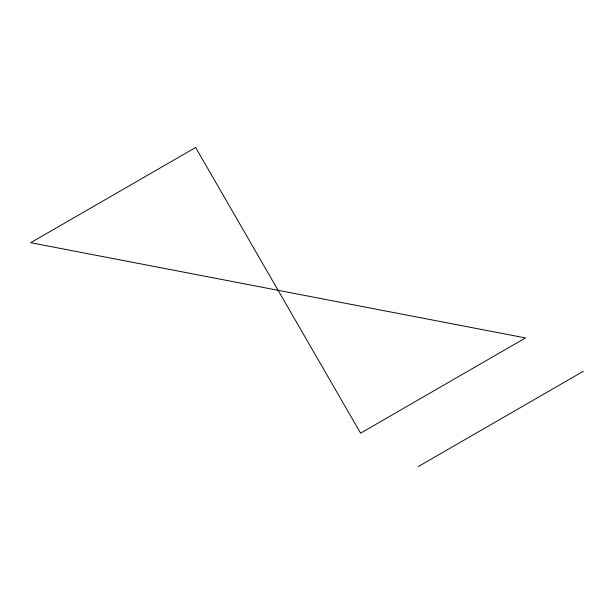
<?xml version="1.0" encoding="UTF-8"?>
<svg xmlns="http://www.w3.org/2000/svg" width="614" height="614" viewBox="0 0 614 614"><rect width="100%" height="100%" fill="white"/><g stroke="black" fill="none" stroke-linecap="round" stroke-linejoin="round"><path stroke-width="0.92" d="M418.364 466.517L583.3 371.293M195.636 147.483L30.7 242.707L525.515 337.93L360.579 433.162L195.636 147.483"/></g></svg>
